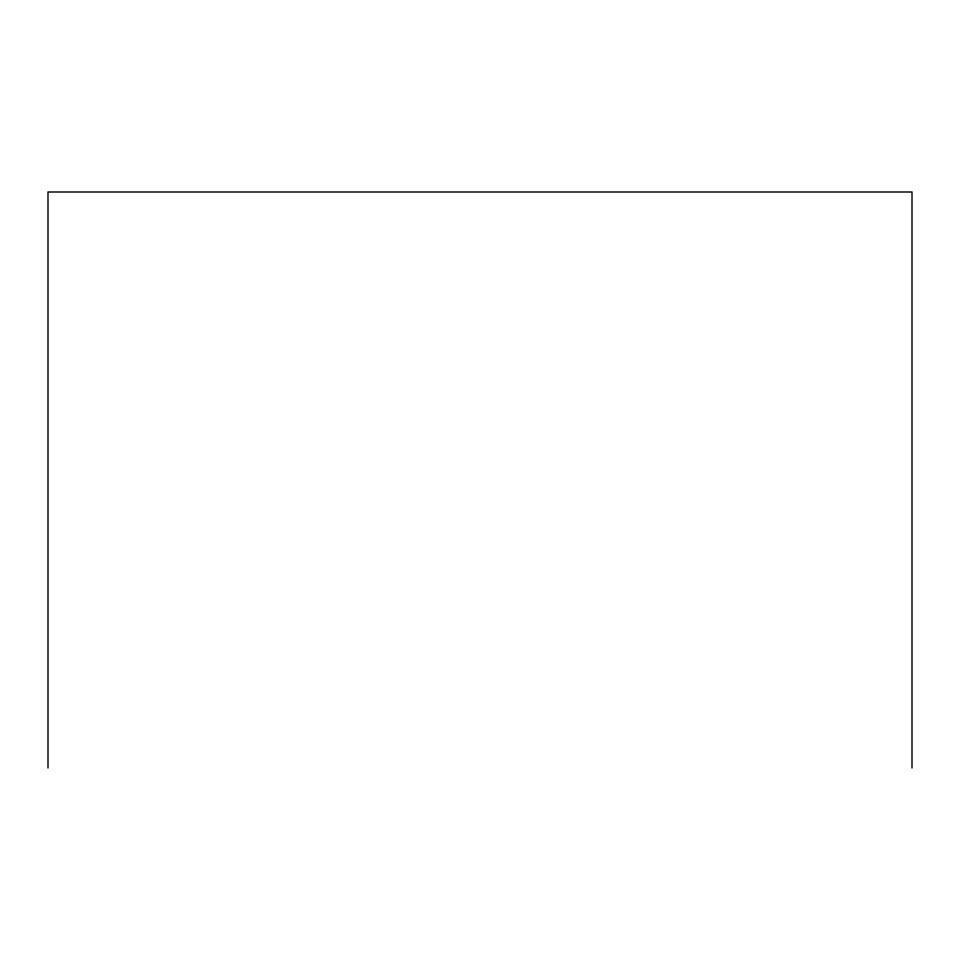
<?xml version="1.0" encoding="UTF-8"?>
<svg xmlns="http://www.w3.org/2000/svg" width="960" height="960" viewBox="0 0 960 960"><rect width="100%" height="100%" fill="white"/><g stroke="black" fill="none" stroke-linecap="round" stroke-linejoin="round"><path stroke-width="1.44" d="M912 768L912 192L48 192L48 768"/></g></svg>
